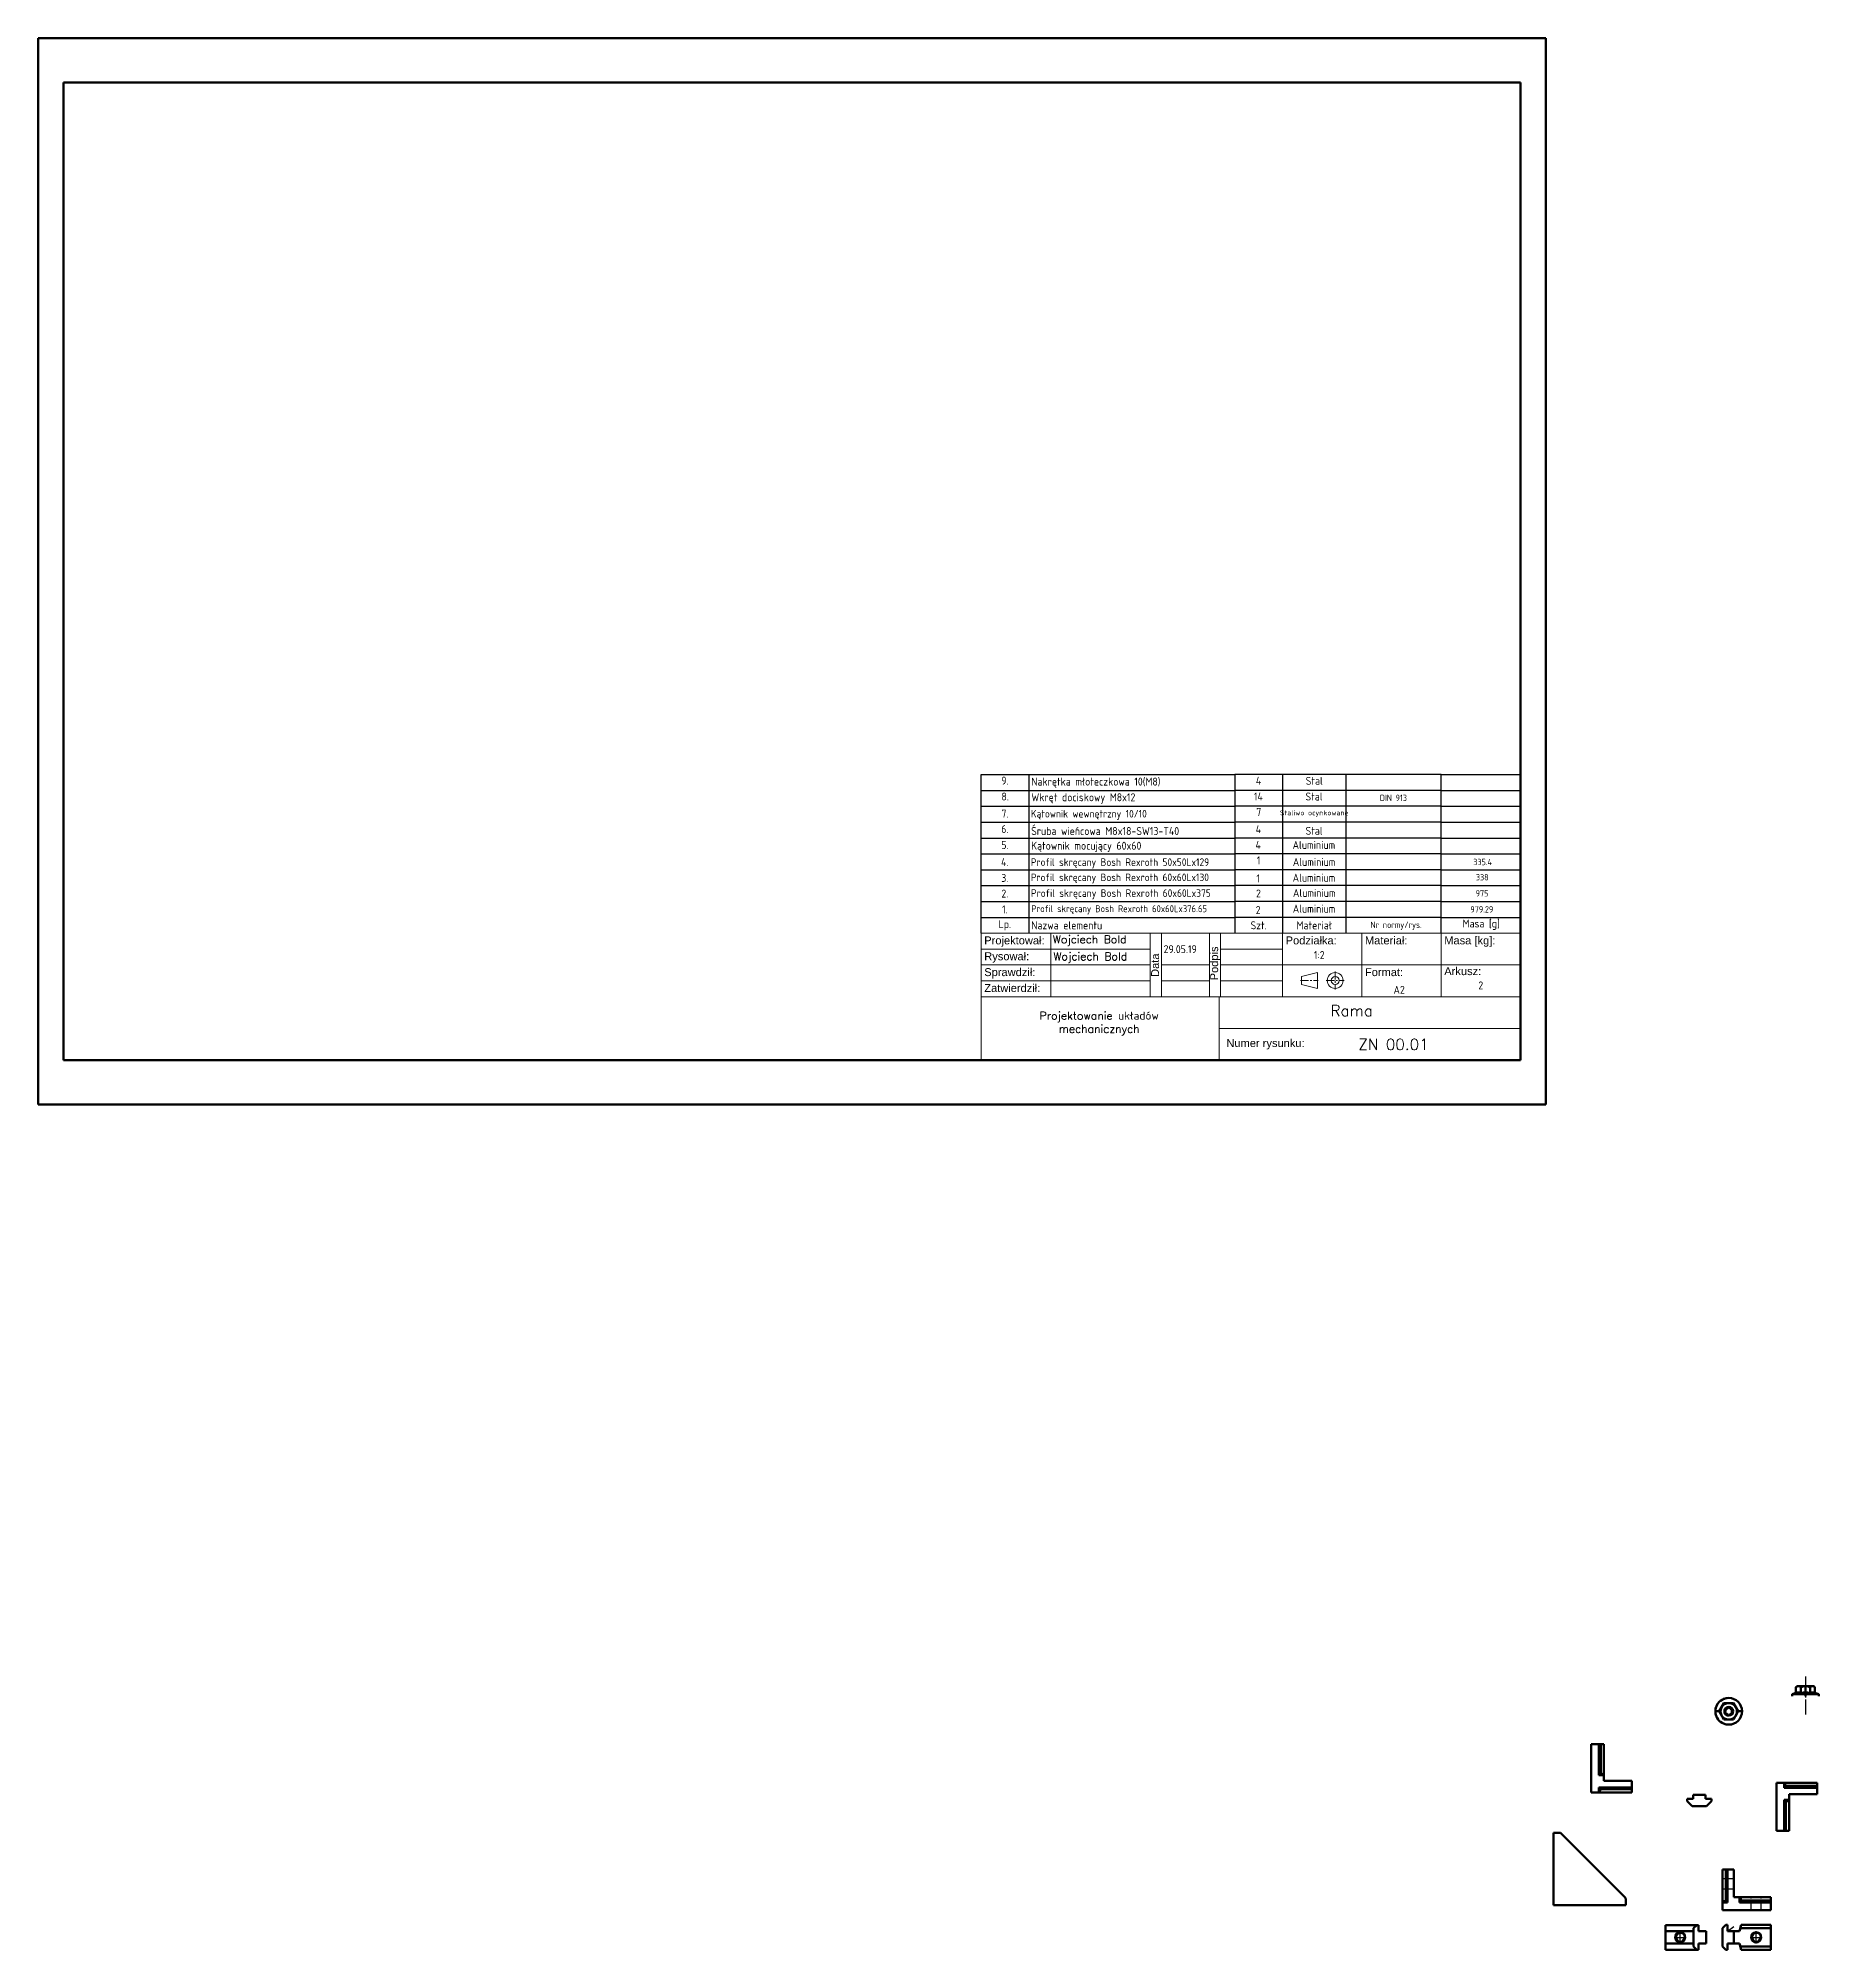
# Model space of a CAD drawing. Header units: millimetres. Extents: x 3537 to 7300, y -380 to 3324.
# Drawn here: x 5159 to 6563, y 1818 to 3324 of the extents above; entities that cross this region are included whole.
import ezdxf
from ezdxf.enums import TextEntityAlignment as Align

# ---------------------------------------------------------------- set-up
doc = ezdxf.new("R2010")
doc.units = ezdxf.units.MM
for name, pattern in [('AM_ISO08W050', [18, 12, -1.5, 3, -1.5]), ('AM_ISO08W050x2', [9, 6, -0.75, 1.5, -0.75]), ('CENTER', [50.8, 31.75, -6.35, 6.35, -6.35])]:
    doc.linetypes.add(name, pattern=pattern)
for name, color, linetype, lineweight in [('AM_0', 7, 'Continuous', 50), ('AM_4', 3, 'Continuous', 25), ('AM_7', 4, 'AM_ISO08W050', 25), ('AM_8', 1, 'AM_ISO08W050x2', 25), ('Cienkie', 51, 'Continuous', 13), ('MAIN-1', 7, 'Continuous', 50), ('Tabelka cienka', 3, 'Continuous', 25)]:
    doc.layers.add(name, color=color, linetype=linetype, lineweight=lineweight)
doc.styles.add('Opis tabelki', font='arial.ttf')
doc.styles.add('SIMPLEX8', font='SIMPLEX8.shx')
doc.styles.get("Standard").update_dxf_attribs({"font": 'geniso.shx'})

# ---------------------------------------------------------------- blocks, each defined once
blk = doc.blocks.new('*U16')
at = {"layer": 'AM_0'}
blk.add_arc((0, -0.25), 0.5, 0, 180, dxfattribs=at)
blk = doc.blocks.new('*U17')
at = {"layer": 'AM_0', "color": 0, "linetype": 'ByBlock', "lineweight": -2, "transparency": 16777216}
for p, rotation in [((5194.5, 2209.2), 59.99999999999999), ((5194.5, 2206), 120), ((5197.2, 2204.4), 180), ((5199.9, 2209.2), 300.0000000000001), ((5199.9, 2206), 240)]:
    blk.add_blockref('*U16', p, dxfattribs=dict(at, rotation=rotation))
blk.add_blockref('*U16', (5197.2, 2210.7), dxfattribs=at)
blk = doc.blocks.new('*U18')
at = {"layer": 'AM_0'}
blk.add_arc((1.4, 0), 1.61, 140.8659, 219.134, dxfattribs=at)
blk = doc.blocks.new('*U19')
at = {"layer": 'AM_0', "color": 0, "linetype": 'ByBlock', "lineweight": -2, "transparency": 16777216}
for p, rotation in [((5194.6, 2207.6), 180), ((5195.9, 2209.8), 120), ((5195.9, 2205.3), 239.9999999999999), ((5198.5, 2209.8), 59.99999999999996), ((5198.5, 2205.3), 299.9999999999998)]:
    blk.add_blockref('*U18', p, dxfattribs=dict(at, rotation=rotation))
blk.add_blockref('*U18', (5199.8, 2207.6), dxfattribs=at)
blk = doc.blocks.new('*U43')
at = {"layer": 'Tabelka cienka'}
for p, q in [((-212.5, -6.25), (-212.5, 6.25)), ((-212.5, 6.25), (-175, 6.25)), ((-175, 6.25), (-175, -6.25)), ((-175, 6.25), (-12.5, 6.25)), ((25, 6.25), (-12.5, 6.25)), ((-12.5, 6.25), (-12.5, -6.25)), ((75, 6.25), (25, 6.25)), ((25, 6.25), (25, -6.25)), ((150, 6.25), (75, 6.25)), ((75, 6.25), (75, -6.25)), ((150, -6.25), (150, 6.25)), ((150, 6.25), (212.5, 6.25))]:
    blk.add_line(p, q, dxfattribs=at)
blk = doc.blocks.new('*U44')
at = {"layer": 'Cienkie', "color": 0, "linetype": 'ByBlock', "lineweight": -2, "transparency": 16777216}
for p in [(0, 112.5), (0, 100), (0, 87.5), (0, 75), (0, 62.5), (0, 50), (0, 37.5), (0, 25), (0, 12.5), (0, 0)]:
    blk.add_blockref('*U43', p, dxfattribs=at)

msp = doc.modelspace()

# ---------------------------------------------------------------- linework, layer by layer
at = {"layer": 'AM_0'}
for p, q in [((5159.457, 3323.998), (5159.457, 2483.998)), ((6347.457, 3323.998), (5159.457, 3323.998)), ((6347.457, 2483.998), (6347.457, 3323.998)), ((5179.457, 3288.998), (5179.457, 2518.998)), ((6327.457, 3288.998), (5179.457, 3288.998)), ((6327.457, 2518.998), (6327.457, 3288.998)), ((5179.457, 2518.998), (6327.457, 2518.998)), ((5159.457, 2483.998), (6347.457, 2483.998))]:
    msp.add_line(p, q, dxfattribs=at)
for centre in [(6453.398, 1828.062), (6513.23, 1828.081)]:
    msp.add_circle(centre, 4, dxfattribs=at)
at = {"layer": 'AM_4'}
for centre in [(6453.398, 1828.062), (6513.23, 1828.081)]:
    msp.add_arc(centre, 3, 76.629246, 9.151646, dxfattribs=at)
at = {"layer": 'AM_7'}
for p, q in [((6552.081, 2033.545), (6552.081, 2003.016)), ((6448.673, 1828.062), (6458.189, 1828.062)), ((6453.398, 1823.337), (6453.398, 1832.852)), ((6508.505, 1828.081), (6518.02, 1828.081)), ((6513.23, 1823.355), (6513.23, 1832.871))]:
    msp.add_line(p, q, dxfattribs=at)
at = {"layer": 'AM_8'}
for p, q in [((6495.73, 1874.116), (6486.73, 1874.116)), ((6495.73, 1866.116), (6486.73, 1866.116)), ((6509.23, 1849.616), (6509.23, 1859.616)), ((6517.23, 1849.616), (6517.23, 1859.616)), ((6490.73, 1832.981), (6495.561, 1836.558))]:
    msp.add_line(p, q, dxfattribs=at)
at = {"layer": 'Cienkie'}
for p, q in [((5902.457, 2618.998), (6327.457, 2618.998)), ((5902.457, 2518.998), (5902.457, 2618.998)), ((5902.457, 2606.498), (6035.825, 2606.498)), ((6035.825, 2618.998), (5957.457, 2618.998)), ((5957.457, 2618.998), (5957.457, 2568.998)), ((6035.825, 2568.998), (6035.825, 2618.998)), ((6044.592, 2618.998), (6044.592, 2568.998)), ((6082.385, 2618.998), (6082.385, 2568.998)), ((6091.152, 2618.998), (6091.152, 2568.998)), ((6091.152, 2606.498), (6139.957, 2606.498)), ((6139.957, 2568.998), (6139.957, 2618.998)), ((6202.457, 2568.998), (6202.457, 2618.998)), ((6264.957, 2568.998), (6264.957, 2618.998)), ((5902.457, 2593.998), (6035.825, 2593.998)), ((6044.592, 2593.998), (6082.385, 2593.998)), ((6091.152, 2593.998), (6139.957, 2593.998)), ((6139.957, 2593.998), (6327.457, 2593.998)), ((5902.457, 2581.498), (6035.825, 2581.498)), ((6044.592, 2581.498), (6082.385, 2581.498)), ((6091.152, 2581.498), (6139.957, 2581.498)), ((6154.965, 2584.931), (6167.465, 2588.056)), ((6154.965, 2584.931), (6154.965, 2578.681)), ((6154.965, 2578.681), (6167.465, 2575.556)), ((6167.465, 2575.556), (6167.465, 2588.056)), ((5902.457, 2568.998), (6327.457, 2568.998)), ((6089.957, 2518.998), (6089.957, 2568.998)), ((6089.957, 2543.998), (6327.457, 2543.998))]:
    msp.add_line(p, q, dxfattribs=at)
at = {"layer": 'Cienkie', "color": 4, "linetype": 'CENTER', "ltscale": 0.2}
for p, q in [((6154.215, 2581.806), (6168.215, 2581.806)), ((6174.51, 2581.806), (6188.51, 2581.806)), ((6181.51, 2588.806), (6181.51, 2574.806))]:
    msp.add_line(p, q, dxfattribs=at)
at = {"layer": 'Cienkie'}
for radius in [6.25, 3.125]:
    msp.add_circle((6181.51, 2581.806), radius, dxfattribs=at)
at = {"layer": 'MAIN-1'}
for p, q in [((6552.081, 2019.745), (6541.581, 2019.745)), ((6541.581, 2019.745), (6552.081, 2019.745)), ((6541.581, 2018.045), (6541.581, 2019.745)), ((6545.576, 2026.045), (6544.576, 2025.045)), ((6544.852, 2025.305), (6544.576, 2025.045)), ((6544.576, 2025.045), (6544.851, 2025.304)), ((6544.576, 2025.045), (6544.576, 2020.688)), ((6544.851, 2025.304), (6545.132, 2025.534)), ((6545.135, 2025.537), (6544.852, 2025.305)), ((6545.132, 2025.534), (6545.418, 2025.729)), ((6545.423, 2025.732), (6545.135, 2025.537)), ((6545.418, 2025.729), (6545.711, 2025.883)), ((6545.716, 2025.886), (6545.423, 2025.732)), ((6546.318, 2026.045), (6545.576, 2026.045)), ((6545.576, 2026.045), (6546.318, 2026.045)), ((6545.711, 2025.883), (6546.012, 2025.991)), ((6546.014, 2025.991), (6545.716, 2025.886)), ((6546.012, 2025.991), (6546.318, 2026.045)), ((6546.318, 2026.045), (6546.014, 2025.991)), ((6546.318, 2026.045), (6546.587, 2026.045)), ((6546.587, 2026.045), (6546.318, 2026.045)), ((6546.587, 2026.045), (6546.89, 2025.991)), ((6546.892, 2025.991), (6546.587, 2026.045)), ((6546.587, 2026.045), (6551.813, 2026.045)), ((6551.813, 2026.045), (6546.587, 2026.045)), ((6546.89, 2025.991), (6547.188, 2025.886)), ((6547.193, 2025.883), (6546.892, 2025.991)), ((6547.188, 2025.886), (6547.481, 2025.732)), ((6547.486, 2025.729), (6547.193, 2025.883)), ((6547.481, 2025.732), (6547.77, 2025.537)), ((6547.773, 2025.534), (6547.486, 2025.729)), ((6547.77, 2025.537), (6548.052, 2025.305)), ((6548.053, 2025.304), (6547.773, 2025.534)), ((6548.052, 2025.305), (6548.329, 2025.045)), ((6548.329, 2025.045), (6548.053, 2025.304)), ((6548.329, 2025.045), (6548.879, 2025.304)), ((6548.879, 2025.304), (6548.329, 2025.045)), ((6548.329, 2025.045), (6548.329, 2020.688)), ((6548.329, 2025.045), (6548.329, 2020.688)), ((6552.081, 2026.045), (6548.681, 2026.045)), ((6548.879, 2025.304), (6549.444, 2025.536)), ((6549.444, 2025.536), (6548.879, 2025.304)), ((6549.444, 2025.536), (6550.022, 2025.732)), ((6550.022, 2025.732), (6549.444, 2025.536)), ((6550.022, 2025.732), (6550.608, 2025.885)), ((6550.608, 2025.885), (6550.022, 2025.732)), ((6550.608, 2025.885), (6551.205, 2025.991)), ((6551.205, 2025.991), (6550.608, 2025.885)), ((6551.205, 2025.991), (6551.813, 2026.045)), ((6551.813, 2026.045), (6551.205, 2025.991)), ((6551.813, 2026.045), (6552.35, 2026.045)), ((6552.35, 2026.045), (6551.813, 2026.045)), ((6555.481, 2026.045), (6552.081, 2026.045)), ((6552.081, 2018.045), (6552.081, 2026.045)), ((6552.081, 2018.045), (6552.081, 2026.045)), ((6562.581, 2019.745), (6552.081, 2019.745)), ((6552.081, 2019.745), (6552.081, 2018.045)), ((6552.081, 2019.745), (6562.581, 2019.745)), ((6552.081, 2019.745), (6552.081, 2018.045)), ((6552.35, 2026.045), (6552.956, 2025.992)), ((6552.956, 2025.992), (6552.35, 2026.045)), ((6552.35, 2026.045), (6557.576, 2026.045)), ((6552.35, 2026.045), (6557.576, 2026.045)), ((6552.956, 2025.992), (6553.553, 2025.886)), ((6553.553, 2025.886), (6552.956, 2025.992)), ((6553.553, 2025.886), (6554.142, 2025.732)), ((6554.142, 2025.732), (6553.553, 2025.886)), ((6554.142, 2025.732), (6554.722, 2025.534)), ((6554.722, 2025.534), (6554.142, 2025.732)), ((6554.722, 2025.534), (6555.286, 2025.303)), ((6555.286, 2025.303), (6554.722, 2025.534)), ((6555.286, 2025.303), (6555.834, 2025.045)), ((6555.834, 2025.045), (6555.286, 2025.303)), ((6556.111, 2025.305), (6555.834, 2025.045)), ((6555.834, 2025.045), (6556.11, 2025.304)), ((6555.834, 2025.045), (6555.834, 2020.688)), ((6555.834, 2025.045), (6555.834, 2020.688)), ((6556.11, 2025.304), (6556.39, 2025.534)), ((6556.393, 2025.537), (6556.111, 2025.305)), ((6556.39, 2025.534), (6556.677, 2025.729)), ((6556.682, 2025.732), (6556.393, 2025.537)), ((6556.677, 2025.729), (6556.97, 2025.883)), ((6556.975, 2025.886), (6556.682, 2025.732)), ((6556.97, 2025.883), (6557.271, 2025.991)), ((6557.273, 2025.991), (6556.975, 2025.886)), ((6557.271, 2025.991), (6557.576, 2026.045)), ((6557.576, 2026.045), (6557.273, 2025.991)), ((6557.576, 2026.045), (6557.845, 2026.045)), ((6557.845, 2026.045), (6557.576, 2026.045)), ((6557.845, 2026.045), (6558.149, 2025.991)), ((6558.151, 2025.991), (6557.845, 2026.045)), ((6557.845, 2026.045), (6558.587, 2026.045)), ((6558.587, 2026.045), (6557.845, 2026.045)), ((6558.149, 2025.991), (6558.447, 2025.886)), ((6558.452, 2025.883), (6558.151, 2025.991)), ((6558.447, 2025.886), (6558.74, 2025.732)), ((6558.745, 2025.729), (6558.452, 2025.883)), ((6559.587, 2025.045), (6558.587, 2026.045)), ((6558.74, 2025.732), (6559.028, 2025.537)), ((6559.031, 2025.534), (6558.745, 2025.729)), ((6559.028, 2025.537), (6559.311, 2025.305)), ((6559.312, 2025.304), (6559.031, 2025.534)), ((6559.311, 2025.305), (6559.587, 2025.045)), ((6559.587, 2025.045), (6559.312, 2025.304)), ((6559.587, 2025.045), (6559.587, 2020.688)), ((6562.581, 2018.045), (6562.581, 2019.745)), ((6484.09, 2006.147), (6481.095, 2006.147)), ((6487.842, 2012.647), (6484.09, 2006.147)), ((6484.09, 2006.147), (6484.365, 2006.624)), ((6484.09, 2006.147), (6487.842, 1999.647)), ((6484.09, 2006.147), (6484.09, 2006.147)), ((6484.366, 2005.668), (6484.09, 2006.147)), ((6484.365, 2006.624), (6484.645, 2007.11)), ((6484.649, 2005.178), (6484.366, 2005.668)), ((6484.645, 2007.11), (6484.932, 2007.606)), ((6484.937, 2004.679), (6484.649, 2005.178)), ((6484.932, 2007.606), (6485.225, 2008.113)), ((6485.23, 2004.172), (6484.937, 2004.679)), ((6485.225, 2008.113), (6485.526, 2008.634)), ((6485.528, 2003.655), (6485.23, 2004.172)), ((6485.526, 2008.634), (6485.832, 2009.164)), ((6485.832, 2003.129), (6485.528, 2003.655)), ((6485.832, 2009.164), (6486.1, 2009.629)), ((6486.1, 2002.664), (6485.832, 2003.129)), ((6486.1, 2009.629), (6486.404, 2010.155)), ((6486.406, 2002.134), (6486.1, 2002.664)), ((6486.404, 2010.155), (6486.702, 2010.672)), ((6486.702, 2010.672), (6486.995, 2011.179)), ((6486.995, 2011.179), (6487.283, 2011.678)), ((6487.283, 2011.678), (6487.566, 2012.168)), ((6487.566, 2012.168), (6487.842, 2012.647)), ((6495.348, 2012.647), (6487.842, 2012.647)), ((6487.842, 2012.647), (6487.842, 2012.647)), ((6487.842, 2012.647), (6488.392, 2012.647)), ((6488.392, 2012.647), (6488.958, 2012.647)), ((6488.958, 2012.647), (6489.536, 2012.647)), ((6489.536, 2012.647), (6490.122, 2012.647)), ((6490.122, 2012.647), (6490.718, 2012.647)), ((6490.718, 2012.647), (6491.326, 2012.647)), ((6491.326, 2012.647), (6491.864, 2012.647)), ((6491.595, 2016.647), (6491.595, 2016.647)), ((6491.595, 2009.547), (6491.595, 2009.547)), ((6491.595, 2002.747), (6491.595, 2002.747)), ((6491.864, 2012.647), (6492.47, 2012.647)), ((6492.47, 2012.647), (6493.067, 2012.647)), ((6493.067, 2012.647), (6493.655, 2012.647)), ((6493.655, 2012.647), (6494.235, 2012.647)), ((6494.235, 2012.647), (6494.8, 2012.647)), ((6494.8, 2012.647), (6495.348, 2012.647)), ((6499.101, 2006.147), (6495.348, 2012.647)), ((6495.348, 2012.647), (6495.348, 2012.647)), ((6495.348, 2012.647), (6495.623, 2012.17)), ((6495.348, 1999.647), (6499.101, 2006.147)), ((6495.623, 2012.17), (6495.904, 2011.684)), ((6495.904, 2011.684), (6496.19, 2011.188)), ((6496.19, 2011.188), (6496.483, 2010.68)), ((6496.483, 2010.68), (6496.784, 2010.159)), ((6496.784, 2010.159), (6497.09, 2009.629)), ((6497.09, 2002.664), (6496.786, 2002.138)), ((6497.09, 2009.629), (6497.359, 2009.164)), ((6497.359, 2003.129), (6497.09, 2002.664)), ((6497.359, 2009.164), (6497.662, 2008.638)), ((6497.664, 2003.659), (6497.359, 2003.129)), ((6497.662, 2008.638), (6497.96, 2008.122)), ((6497.965, 2004.18), (6497.664, 2003.659)), ((6497.96, 2008.122), (6498.253, 2007.615)), ((6498.258, 2004.688), (6497.965, 2004.18)), ((6498.253, 2007.615), (6498.542, 2007.115)), ((6498.545, 2005.184), (6498.258, 2004.688)), ((6498.542, 2007.115), (6498.824, 2006.625)), ((6498.825, 2005.67), (6498.545, 2005.184)), ((6498.824, 2006.625), (6499.101, 2006.147)), ((6499.101, 2006.147), (6498.825, 2005.67)), ((6499.101, 2006.147), (6502.095, 2006.147)), ((6499.101, 2006.147), (6499.101, 2006.147)), ((6486.707, 2001.613), (6486.406, 2002.134)), ((6487, 2001.106), (6486.707, 2001.613)), ((6487.286, 2000.61), (6487, 2001.106)), ((6487.567, 2000.124), (6487.286, 2000.61)), ((6487.842, 1999.647), (6487.567, 2000.124)), ((6487.842, 1999.647), (6495.348, 1999.647)), ((6487.842, 1999.647), (6487.842, 1999.647)), ((6488.392, 1999.647), (6487.842, 1999.647)), ((6488.958, 1999.647), (6488.392, 1999.647)), ((6489.536, 1999.647), (6488.958, 1999.647)), ((6490.122, 1999.647), (6489.536, 1999.647)), ((6490.718, 1999.647), (6490.122, 1999.647)), ((6491.326, 1999.647), (6490.718, 1999.647)), ((6491.864, 1999.647), (6491.326, 1999.647)), ((6491.595, 1995.647), (6491.595, 1995.647)), ((6492.47, 1999.647), (6491.864, 1999.647)), ((6493.067, 1999.647), (6492.47, 1999.647)), ((6493.655, 1999.647), (6493.067, 1999.647)), ((6494.235, 1999.647), (6493.655, 1999.647)), ((6494.8, 1999.647), (6494.235, 1999.647)), ((6495.348, 1999.647), (6494.8, 1999.647)), ((6495.624, 2000.125), (6495.348, 1999.647)), ((6495.348, 1999.647), (6495.348, 1999.647)), ((6495.907, 2000.615), (6495.624, 2000.125)), ((6496.195, 2001.115), (6495.907, 2000.615)), ((6496.488, 2001.622), (6496.195, 2001.115)), ((6496.786, 2002.138), (6496.488, 2001.622)), ((6383.235, 1980.249), (6389.235, 1980.249)), ((6383.235, 1980.249), (6389.235, 1980.249)), ((6383.235, 1980.249), (6383.235, 1980.249)), ((6383.235, 1942.249), (6383.235, 1980.249)), ((6383.235, 1980.249), (6383.235, 1942.249)), ((6389.235, 1980.249), (6389.235, 1957.049)), ((6389.235, 1980.249), (6389.235, 1980.249)), ((6389.235, 1980.249), (6389.235, 1955.749)), ((6389.235, 1980.249), (6390.735, 1980.249)), ((6389.235, 1980.249), (6390.735, 1980.249)), ((6389.235, 1980.249), (6389.235, 1980.249)), ((6389.235, 1980.249), (6389.235, 1957.049)), ((6389.235, 1980.249), (6389.235, 1955.749)), ((6390.735, 1980.249), (6390.735, 1957.049)), ((6393.235, 1980.249), (6390.735, 1980.249)), ((6390.735, 1980.249), (6393.235, 1980.249)), ((6390.735, 1980.249), (6390.735, 1957.049)), ((6393.235, 1980.249), (6393.235, 1956.379)), ((6393.235, 1980.249), (6393.235, 1980.249)), ((6393.235, 1980.249), (6393.235, 1956.379)), ((6389.235, 1955.749), (6389.235, 1957.049)), ((6390.735, 1957.049), (6389.235, 1957.049)), ((6390.735, 1957.049), (6389.235, 1957.049)), ((6389.235, 1957.049), (6389.235, 1955.749)), ((6393.235, 1955.749), (6389.235, 1955.749)), ((6393.235, 1955.749), (6389.235, 1955.749)), ((6415.235, 1946.249), (6389.235, 1946.249)), ((6389.235, 1942.249), (6389.235, 1946.249)), ((6389.235, 1946.249), (6390.534, 1946.249)), ((6415.235, 1946.249), (6389.235, 1946.249)), ((6389.235, 1942.249), (6389.235, 1946.249)), ((6390.534, 1946.249), (6389.235, 1946.249)), ((6389.864, 1942.249), (6390.534, 1944.749)), ((6390.534, 1944.749), (6389.864, 1942.249)), ((6415.235, 1946.249), (6390.534, 1946.249)), ((6390.534, 1944.749), (6390.534, 1946.249)), ((6390.534, 1944.749), (6390.534, 1946.249)), ((6415.235, 1946.249), (6390.534, 1946.249)), ((6415.235, 1944.749), (6390.534, 1944.749)), ((6415.235, 1944.749), (6390.534, 1944.749)), ((6393.235, 1956.379), (6390.735, 1957.049)), ((6390.735, 1957.049), (6393.235, 1956.379)), ((6393.235, 1956.379), (6393.235, 1955.749)), ((6393.235, 1956.379), (6393.235, 1955.749)), ((6393.235, 1951.249), (6393.235, 1955.749)), ((6393.235, 1951.249), (6393.235, 1955.749)), ((6393.235, 1951.249), (6415.235, 1951.249)), ((6393.235, 1951.249), (6415.235, 1951.249)), ((6393.235, 1951.249), (6393.235, 1951.249)), ((6415.235, 1951.249), (6415.235, 1946.249)), ((6415.235, 1951.249), (6415.235, 1946.249)), ((6415.235, 1951.249), (6415.235, 1951.249)), ((6415.235, 1946.249), (6415.235, 1944.749)), ((6415.235, 1946.249), (6415.235, 1946.249)), ((6415.235, 1946.249), (6415.235, 1944.749)), ((6415.235, 1946.249), (6415.235, 1946.249)), ((6415.235, 1942.249), (6415.235, 1944.749)), ((6415.235, 1944.749), (6415.235, 1942.249)), ((6529.181, 1949.865), (6529.181, 1911.865)), ((6529.181, 1949.865), (6535.181, 1949.865)), ((6529.181, 1911.865), (6529.181, 1949.865)), ((6529.181, 1949.865), (6535.181, 1949.865)), ((6529.181, 1949.865), (6529.181, 1949.865)), ((6535.181, 1949.865), (6535.181, 1945.865)), ((6535.81, 1949.865), (6535.181, 1949.865)), ((6535.181, 1949.865), (6535.181, 1945.865)), ((6535.81, 1949.865), (6535.181, 1949.865)), ((6561.181, 1945.865), (6535.181, 1945.865)), ((6535.181, 1945.865), (6536.48, 1945.865)), ((6561.181, 1945.865), (6535.181, 1945.865)), ((6536.48, 1945.865), (6535.181, 1945.865)), ((6535.81, 1949.865), (6536.48, 1947.365)), ((6561.181, 1949.865), (6535.81, 1949.865)), ((6561.181, 1949.865), (6535.81, 1949.865)), ((6536.48, 1947.365), (6535.81, 1949.865)), ((6561.181, 1947.365), (6536.48, 1947.365)), ((6536.48, 1947.365), (6536.48, 1945.865)), ((6536.48, 1947.365), (6536.48, 1945.865)), ((6561.181, 1947.365), (6536.48, 1947.365)), ((6561.181, 1945.865), (6536.48, 1945.865)), ((6561.181, 1945.865), (6536.48, 1945.865)), ((6561.181, 1949.865), (6561.181, 1947.365)), ((6561.181, 1949.865), (6561.181, 1949.865)), ((6561.181, 1947.365), (6561.181, 1949.865)), ((6561.181, 1945.865), (6561.181, 1947.365)), ((6561.181, 1945.865), (6561.181, 1947.365)), ((6561.181, 1940.865), (6561.181, 1945.865)), ((6561.181, 1945.865), (6561.181, 1945.865)), ((6561.181, 1945.865), (6561.181, 1945.865)), ((6561.181, 1940.865), (6561.181, 1945.865)), ((6383.235, 1942.249), (6389.235, 1942.249)), ((6383.235, 1942.249), (6389.235, 1942.249)), ((6383.235, 1942.249), (6383.235, 1942.249)), ((6389.864, 1942.249), (6389.235, 1942.249)), ((6389.864, 1942.249), (6389.235, 1942.249)), ((6415.235, 1942.249), (6389.864, 1942.249)), ((6415.235, 1942.249), (6389.864, 1942.249)), ((6415.235, 1942.249), (6415.235, 1942.249)), ((6463.571, 1937.308), (6458.921, 1937.308)), ((6458.921, 1937.308), (6458.921, 1935.29)), ((6458.921, 1935.29), (6462.721, 1931.49)), ((6462.721, 1931.49), (6462.721, 1931.49)), ((6462.721, 1931.49), (6474.121, 1931.49)), ((6463.571, 1937.308), (6463.571, 1940.29)), ((6463.571, 1940.29), (6473.271, 1940.29)), ((6473.271, 1937.308), (6473.271, 1940.29)), ((6477.921, 1937.308), (6473.271, 1937.308)), ((6474.121, 1931.49), (6477.921, 1935.29)), ((6474.121, 1931.49), (6474.121, 1931.49)), ((6477.921, 1935.29), (6477.921, 1937.308)), ((6535.181, 1936.365), (6535.181, 1935.065)), ((6535.181, 1911.865), (6535.181, 1936.365)), ((6539.181, 1936.365), (6535.181, 1936.365)), ((6535.181, 1935.065), (6535.181, 1936.365)), ((6535.181, 1911.865), (6535.181, 1936.365)), ((6539.181, 1936.365), (6535.181, 1936.365)), ((6535.181, 1911.865), (6535.181, 1935.065)), ((6536.681, 1935.065), (6535.181, 1935.065)), ((6536.681, 1935.065), (6535.181, 1935.065)), ((6535.181, 1911.865), (6535.181, 1935.065)), ((6539.181, 1935.735), (6536.681, 1935.065)), ((6536.681, 1935.065), (6539.181, 1935.735)), ((6536.681, 1911.865), (6536.681, 1935.065)), ((6536.681, 1911.865), (6536.681, 1935.065)), ((6539.181, 1940.865), (6561.181, 1940.865)), ((6539.181, 1940.865), (6539.181, 1936.365)), ((6539.181, 1940.865), (6561.181, 1940.865)), ((6539.181, 1940.865), (6539.181, 1940.865)), ((6539.181, 1940.865), (6539.181, 1936.365)), ((6539.181, 1935.735), (6539.181, 1936.365)), ((6539.181, 1935.735), (6539.181, 1936.365)), ((6539.181, 1911.865), (6539.181, 1935.735)), ((6539.181, 1911.865), (6539.181, 1935.735)), ((6561.181, 1940.865), (6561.181, 1940.865)), ((6353.633, 1908.524), (6353.633, 1910.524)), ((6358.933, 1910.524), (6353.633, 1910.524)), ((6353.633, 1910.524), (6353.633, 1908.524)), ((6353.633, 1910.524), (6353.633, 1910.524)), ((6353.633, 1910.524), (6358.933, 1910.524)), ((6353.633, 1853.524), (6353.633, 1908.524)), ((6353.633, 1853.524), (6353.633, 1908.524)), ((6353.633, 1903.724), (6353.633, 1903.724)), ((6353.633, 1903.724), (6353.633, 1903.724)), ((6353.633, 1902.874), (6353.633, 1902.874)), ((6358.933, 1910.524), (6360.933, 1908.524)), ((6360.933, 1908.524), (6358.933, 1910.524)), ((6358.933, 1910.524), (6358.933, 1910.524)), ((6359.633, 1909.824), (6359.633, 1909.824)), ((6359.633, 1909.824), (6409.933, 1859.524)), ((6409.933, 1859.524), (6359.633, 1909.824)), ((6360.933, 1908.524), (6408.633, 1860.824)), ((6408.633, 1860.824), (6360.933, 1908.524)), ((6529.181, 1911.865), (6535.181, 1911.865)), ((6529.181, 1911.865), (6535.181, 1911.865)), ((6529.181, 1911.865), (6529.181, 1911.865)), ((6535.181, 1911.865), (6535.181, 1911.865)), ((6535.181, 1911.865), (6536.681, 1911.865)), ((6535.181, 1911.865), (6536.681, 1911.865)), ((6535.181, 1911.865), (6535.181, 1911.865)), ((6539.181, 1911.865), (6536.681, 1911.865)), ((6536.681, 1911.865), (6539.181, 1911.865)), ((6539.181, 1911.865), (6539.181, 1911.865)), ((6353.633, 1886.718), (6353.633, 1886.718)), ((6353.633, 1886.718), (6353.633, 1886.718)), ((6353.633, 1873.724), (6353.633, 1873.724)), ((6353.633, 1873.724), (6353.633, 1873.724)), ((6353.633, 1868.918), (6353.633, 1868.918)), ((6486.73, 1881.616), (6486.73, 1856.246)), ((6486.73, 1881.616), (6489.23, 1881.616)), ((6486.73, 1881.616), (6486.73, 1881.616)), ((6489.23, 1881.616), (6486.73, 1881.616)), ((6486.73, 1881.616), (6486.73, 1856.246)), ((6489.23, 1881.616), (6489.23, 1856.916)), ((6490.73, 1881.616), (6489.23, 1881.616)), ((6490.73, 1881.616), (6489.23, 1881.616)), ((6489.23, 1881.616), (6489.23, 1856.916)), ((6490.73, 1881.616), (6490.73, 1856.916)), ((6490.73, 1881.616), (6490.73, 1855.616)), ((6495.73, 1881.616), (6490.73, 1881.616)), ((6490.73, 1881.616), (6490.73, 1881.616)), ((6490.73, 1881.616), (6490.73, 1881.616)), ((6495.73, 1881.616), (6490.73, 1881.616)), ((6490.73, 1881.616), (6490.73, 1856.916)), ((6490.73, 1881.616), (6490.73, 1855.616)), ((6495.73, 1859.616), (6495.73, 1881.616)), ((6495.73, 1881.616), (6495.73, 1881.616)), ((6495.73, 1859.616), (6495.73, 1881.616)), ((6353.633, 1857.718), (6353.633, 1857.718)), ((6353.633, 1857.718), (6353.633, 1857.718)), ((6353.633, 1853.524), (6408.633, 1853.524)), ((6353.633, 1853.524), (6353.633, 1853.524)), ((6408.633, 1853.524), (6353.633, 1853.524)), ((6357.827, 1853.524), (6357.827, 1853.524)), ((6357.827, 1853.524), (6357.827, 1853.524)), ((6369.027, 1853.524), (6369.027, 1853.524)), ((6373.833, 1853.524), (6373.833, 1853.524)), ((6373.833, 1853.524), (6373.833, 1853.524)), ((6386.827, 1853.524), (6386.827, 1853.524)), ((6386.827, 1853.524), (6386.827, 1853.524)), ((6402.983, 1853.524), (6402.983, 1853.524)), ((6403.833, 1853.524), (6403.833, 1853.524)), ((6403.833, 1853.524), (6403.833, 1853.524)), ((6408.633, 1860.824), (6410.633, 1858.824)), ((6410.633, 1858.824), (6408.633, 1860.824)), ((6408.633, 1853.524), (6410.633, 1853.524)), ((6408.633, 1853.524), (6410.633, 1853.524)), ((6409.933, 1859.524), (6409.933, 1859.524)), ((6410.633, 1858.824), (6410.633, 1858.824)), ((6410.633, 1853.524), (6410.633, 1858.824)), ((6410.633, 1858.824), (6410.633, 1853.524)), ((6410.633, 1853.524), (6410.633, 1853.524)), ((6486.73, 1856.246), (6489.23, 1856.916)), ((6489.23, 1856.916), (6486.73, 1856.246)), ((6486.73, 1856.246), (6486.73, 1855.616)), ((6486.73, 1856.246), (6486.73, 1855.616)), ((6486.73, 1849.616), (6486.73, 1855.616)), ((6486.73, 1855.616), (6490.73, 1855.616)), ((6486.73, 1855.616), (6490.73, 1855.616)), ((6486.73, 1849.616), (6486.73, 1855.616)), ((6489.23, 1856.916), (6490.73, 1856.916)), ((6489.23, 1856.916), (6490.73, 1856.916)), ((6490.73, 1855.616), (6490.73, 1856.916)), ((6490.73, 1856.916), (6490.73, 1855.616)), ((6495.73, 1859.616), (6500.23, 1859.616)), ((6495.73, 1859.616), (6495.73, 1859.616)), ((6495.73, 1859.616), (6500.23, 1859.616)), ((6500.23, 1859.616), (6500.23, 1855.616)), ((6500.86, 1859.616), (6500.23, 1859.616)), ((6500.86, 1859.616), (6500.23, 1859.616)), ((6500.23, 1859.616), (6500.23, 1855.616)), ((6500.23, 1855.616), (6501.53, 1855.616)), ((6524.73, 1855.616), (6500.23, 1855.616)), ((6501.53, 1855.616), (6500.23, 1855.616)), ((6524.73, 1855.616), (6500.23, 1855.616)), ((6500.86, 1859.616), (6501.53, 1857.116)), ((6524.73, 1859.616), (6500.86, 1859.616)), ((6524.73, 1859.616), (6500.86, 1859.616)), ((6501.53, 1857.116), (6500.86, 1859.616)), ((6524.73, 1857.116), (6501.53, 1857.116)), ((6501.53, 1857.116), (6501.53, 1855.616)), ((6524.73, 1857.116), (6501.53, 1857.116)), ((6501.53, 1857.116), (6501.53, 1855.616)), ((6524.73, 1855.616), (6501.53, 1855.616)), ((6524.73, 1855.616), (6501.53, 1855.616)), ((6524.73, 1859.616), (6524.73, 1857.116)), ((6524.73, 1859.616), (6524.73, 1859.616)), ((6524.73, 1857.116), (6524.73, 1859.616)), ((6524.73, 1855.616), (6524.73, 1857.116)), ((6524.73, 1855.616), (6524.73, 1857.116)), ((6524.73, 1855.616), (6524.73, 1855.616)), ((6524.73, 1849.616), (6524.73, 1855.616)), ((6524.73, 1855.616), (6524.73, 1855.616)), ((6524.73, 1849.616), (6524.73, 1855.616)), ((6441.898, 1837.812), (6441.898, 1835.312)), ((6441.898, 1837.812), (6441.898, 1837.812)), ((6441.898, 1837.812), (6441.898, 1832.962)), ((6441.898, 1837.812), (6466.599, 1837.812)), ((6441.898, 1837.812), (6466.599, 1837.812)), ((6466.398, 1837.812), (6463.898, 1835.312)), ((6466.398, 1837.812), (6463.898, 1835.312)), ((6467.898, 1837.812), (6466.398, 1837.812)), ((6466.398, 1837.812), (6466.398, 1837.812)), ((6466.398, 1837.812), (6466.599, 1837.812)), ((6466.599, 1837.812), (6467.898, 1837.812)), ((6466.599, 1837.812), (6466.599, 1837.812)), ((6467.898, 1837.812), (6467.898, 1832.962)), ((6467.898, 1837.812), (6467.898, 1837.812)), ((6467.898, 1837.812), (6467.898, 1832.962)), ((6486.73, 1849.616), (6524.73, 1849.616)), ((6524.73, 1849.616), (6486.73, 1849.616)), ((6486.73, 1849.616), (6486.73, 1849.616)), ((6489.23, 1837.831), (6486.73, 1835.331)), ((6489.23, 1837.831), (6486.73, 1835.331)), ((6490.73, 1837.831), (6489.23, 1837.831)), ((6489.23, 1837.831), (6490.73, 1837.831)), ((6489.23, 1837.831), (6489.23, 1837.831)), ((6490.73, 1837.831), (6490.73, 1832.981)), ((6490.73, 1837.831), (6490.73, 1837.831)), ((6490.73, 1837.831), (6490.73, 1832.981)), ((6501.53, 1837.831), (6500.23, 1832.981)), ((6501.53, 1837.831), (6500.86, 1835.331)), ((6524.73, 1837.831), (6501.53, 1837.831)), ((6501.53, 1837.831), (6501.53, 1837.831)), ((6524.73, 1837.831), (6501.53, 1837.831)), ((6524.73, 1849.616), (6524.73, 1849.616)), ((6524.73, 1837.831), (6524.73, 1835.331)), ((6524.73, 1837.831), (6524.73, 1837.831)), ((6524.73, 1837.831), (6524.73, 1832.981)), ((6441.898, 1820.812), (6441.898, 1835.312)), ((6441.898, 1832.962), (6441.898, 1832.962)), ((6441.898, 1823.162), (6441.898, 1832.962)), ((6463.898, 1832.962), (6441.898, 1832.962)), ((6441.898, 1832.962), (6463.898, 1832.962)), ((6441.898, 1823.162), (6463.898, 1823.162)), ((6441.898, 1823.162), (6441.898, 1823.162)), ((6463.898, 1823.162), (6441.898, 1823.162)), ((6441.898, 1818.312), (6441.898, 1823.162)), ((6463.898, 1820.812), (6463.898, 1835.312)), ((6463.898, 1835.312), (6463.898, 1832.962)), ((6463.898, 1835.312), (6463.898, 1835.312)), ((6463.898, 1823.162), (6463.898, 1832.962)), ((6463.898, 1832.962), (6463.898, 1832.962)), ((6463.898, 1823.162), (6463.898, 1823.162)), ((6463.898, 1820.812), (6463.898, 1823.162)), ((6473.898, 1832.962), (6467.898, 1832.962)), ((6467.898, 1832.962), (6467.898, 1832.962)), ((6467.898, 1832.962), (6467.898, 1832.962)), ((6473.898, 1832.962), (6467.898, 1832.962)), ((6467.898, 1823.162), (6467.898, 1818.312)), ((6467.898, 1818.312), (6467.898, 1823.162)), ((6467.898, 1823.162), (6467.898, 1823.162)), ((6473.898, 1823.162), (6467.898, 1823.162)), ((6473.898, 1823.162), (6467.898, 1823.162)), ((6467.898, 1823.162), (6467.898, 1823.162)), ((6473.898, 1823.162), (6473.898, 1832.962)), ((6473.898, 1832.962), (6473.898, 1832.962)), ((6473.898, 1823.162), (6473.898, 1832.962)), ((6473.898, 1823.162), (6473.898, 1823.162)), ((6486.73, 1820.831), (6486.73, 1835.331)), ((6486.73, 1835.331), (6486.73, 1832.981)), ((6486.73, 1835.331), (6486.73, 1835.331)), ((6486.73, 1832.981), (6486.73, 1832.981)), ((6486.73, 1823.181), (6486.73, 1832.981)), ((6486.73, 1823.181), (6486.73, 1823.181)), ((6486.73, 1820.831), (6486.73, 1823.181)), ((6495.73, 1832.981), (6490.73, 1832.981)), ((6500.23, 1832.981), (6490.73, 1832.981)), ((6490.73, 1832.981), (6490.73, 1832.981)), ((6490.73, 1823.181), (6490.73, 1823.181)), ((6495.73, 1823.181), (6490.73, 1823.181)), ((6490.73, 1823.181), (6500.23, 1823.181)), ((6490.73, 1818.331), (6490.73, 1823.181)), ((6490.73, 1823.181), (6490.73, 1818.331)), ((6495.73, 1823.181), (6495.73, 1832.981)), ((6495.73, 1832.981), (6495.73, 1832.981)), ((6495.73, 1823.181), (6495.73, 1832.981)), ((6495.73, 1832.981), (6500.23, 1832.981)), ((6495.73, 1823.181), (6495.73, 1823.181)), ((6495.73, 1823.181), (6500.23, 1823.181)), ((6500.86, 1835.331), (6500.23, 1832.981)), ((6500.23, 1832.981), (6500.23, 1832.981)), ((6500.23, 1823.181), (6501.53, 1818.331)), ((6500.23, 1823.181), (6500.23, 1823.181)), ((6500.86, 1820.831), (6500.23, 1823.181)), ((6524.73, 1835.331), (6500.86, 1835.331)), ((6524.73, 1820.831), (6524.73, 1835.331)), ((6524.73, 1832.981), (6524.73, 1832.981)), ((6524.73, 1823.181), (6524.73, 1832.981)), ((6524.73, 1818.331), (6524.73, 1823.181)), ((6524.73, 1823.181), (6524.73, 1823.181)), ((6441.898, 1820.812), (6441.898, 1818.312)), ((6441.898, 1818.312), (6466.599, 1818.312)), ((6441.898, 1818.312), (6441.898, 1818.312)), ((6441.898, 1818.312), (6466.599, 1818.312)), ((6463.898, 1820.812), (6466.398, 1818.312)), ((6463.898, 1820.812), (6463.898, 1820.812)), ((6463.898, 1820.812), (6466.398, 1818.312)), ((6466.398, 1818.312), (6466.398, 1818.312)), ((6467.898, 1818.312), (6466.398, 1818.312)), ((6466.398, 1818.312), (6466.599, 1818.312)), ((6466.599, 1818.312), (6467.898, 1818.312)), ((6466.599, 1818.312), (6466.599, 1818.312)), ((6467.898, 1818.312), (6467.898, 1818.312)), ((6486.73, 1820.831), (6489.23, 1818.331)), ((6486.73, 1820.831), (6486.73, 1820.831)), ((6486.73, 1820.831), (6489.23, 1818.331)), ((6489.23, 1818.331), (6489.23, 1818.331)), ((6490.73, 1818.331), (6489.23, 1818.331)), ((6489.23, 1818.331), (6490.73, 1818.331)), ((6490.73, 1818.331), (6490.73, 1818.331)), ((6500.86, 1820.831), (6501.53, 1818.331)), ((6524.73, 1820.831), (6500.86, 1820.831)), ((6524.73, 1818.331), (6501.53, 1818.331)), ((6524.73, 1818.331), (6501.53, 1818.331)), ((6501.53, 1818.331), (6501.53, 1818.331)), ((6524.73, 1820.831), (6524.73, 1818.331)), ((6524.73, 1818.331), (6524.73, 1818.331))]:
    msp.add_line(p, q, dxfattribs=at)
for centre, radius, start, end in [((6552.081, 1991.642), 30, 104.48848, 110.48729), ((6552.081, 1991.642), 29.287, 82.638104, 97.361916), ((6552.081, 1991.642), 29.287, 82.638104, 97.361916), ((6552.081, 1991.642), 30, 69.512672, 75.51154), ((6491.595, 2006.147), 10.5, 89.999981, 270.000019), ((6491.595, 2006.147), 10.5, 89.999981, 179.99998), ((6491.595, 2006.147), 10.5, 179.99998, 270.000019), ((6491.595, 2006.147), 6.506, 152.367583, 207.632417), ((6491.595, 2006.147), 6.506, 92.367615, 147.632373), ((6491.595, 2006.147), 6.506, 212.367627, 267.632385), ((6491.595, 2006.147), 3.4, 89.999981, 270.000019), ((6491.595, 2006.147), 3.4, 89.999981, 270.000019), ((6491.595, 2006.147), 10.5, 0, 89.999981), ((6491.595, 2006.147), 10.5, 270.000019, 89.999981), ((6491.595, 2006.147), 3.4, 270.000019, 89.999981), ((6491.595, 2006.147), 3.4, 270.000019, 89.999981), ((6491.595, 2006.147), 10.5, 270.000019, 0), ((6491.595, 2006.147), 6.506, 32.367589, 87.632405), ((6491.595, 2006.147), 6.506, 272.367595, 327.632411), ((6491.595, 2006.147), 6.506, 332.367621, 27.632379)]:
    msp.add_arc(centre, radius, start, end, dxfattribs=at)
for centre, major_axis, start_param, end_param in [((6546.452, 1991.642), (0, -29.287), 3.01310304, 3.27008227), ((6546.452, 1991.642), (0, -29.287), 3.01310304, 3.27008227), ((6557.711, 1991.642), (0, 29.287), -0.12848961, 0.12848961), ((6557.711, 1991.642), (0, 29.287), -0.12848961, 0.12848961)]:
    msp.add_ellipse(centre, major_axis=major_axis, ratio=0.5, start_param=start_param, end_param=end_param, dxfattribs=at)

# ---------------------------------------------------------------- block references
at = {"layer": 'AM_0'}
for name in ['*U17', '*U19']:
    msp.add_blockref(name, (1294.407, -201.432), dxfattribs=at)
at = {"layer": 'Cienkie'}
msp.add_blockref('*U44', (6114.957, 2625.248), dxfattribs=at)

# ---------------------------------------------------------------- texts
at = {"layer": 'Cienkie', "style": 'Opis tabelki'}
for s, p in [('Projektował:', (5904.957, 2613.373)), ('Podziałka:', (6142.457, 2613.373)), ('Materiał:', (6204.957, 2613.373)), ('Masa [kg]:', (6267.457, 2613.373)), ('Sprawdził:', (5904.957, 2588.373)), ('Rysował:', (5904.957, 2600.873)), ('Format:', (6204.957, 2588.373)), ('Arkusz:', (6267.457, 2589.165)), ('Zatwierdził:', (5904.957, 2575.873)), ('Numer rysunku:', (6095.779, 2532.5))]:
    msp.add_text(s, height=6.25, dxfattribs=at).set_placement(p, align=Align.MIDDLE_LEFT)
for s, p in [('Podpis', (6086.124, 2581.912)), ('Data', (6039.564, 2584.612))]:
    msp.add_text(s, height=6.25, rotation=90, dxfattribs=at).set_placement(p, align=Align.MIDDLE_LEFT)
at = {"layer": 'Cienkie'}
for s, width, heights, insert, char_height, attachment_point in [('9.', 37.5, [0], (5921.317, 2739.223), 6.25, 5), ('Nakrętka młoteczkowa 10(M8)', 153.26425, [0], (5942.055, 2737.65), 6.25, 4), ('\\pxi-3,l3,qc,t3;4', 37.5, [0], (6121.073, 2739.116), 6.25, 5), ('\\pxqc;Stal', 50, [0], (6140, 2739.081), 6.25, 4), ('8.', 37.5, [0], (5921.427, 2726.677), 6.25, 5), ('Wkręt dociskowy M8x12', 153.26425, [0], (5942.055, 2725.15), 6.25, 4), ('14', 62.5, [15.638], (6120.969, 2726.758), 6.25, 5), ('\\pxqc;Stal', 50, [0], (6139.856, 2726.685), 6.25, 4), ('DIN 913', 75, [0], (6227.388, 2725.687), 5, 5), ('7.', 37.5, [0], (5921.284, 2713.206), 6.25, 5), ('Kątownik wewnętrzny 10/10', 162.15248, [0], (5941.751, 2712.238), 6, 4), ('\\pxi-3,l3,qc,t3;7', 37.5, [0], (6121.292, 2714.518), 6.25, 5), ('\\pxqc;Staliwo ocynkowane', 50, [0], (6140.041, 2713.278), 4, 4), ('6.', 37.5, [0], (5921.198, 2701.093), 6.25, 5), ('Śruba wieńcowa M8x18-SW13-T40', 153.26425, [0], (5941.936, 2699.52), 6.25, 4), ('\\pxi-3,l3,qc,t3;4', 37.5, [0], (6120.954, 2700.986), 6.25, 5), ('\\pxqc;Stal', 50, [0], (6139.888, 2699.693), 6.25, 4), ('5.', 37.5, [0], (5921.309, 2688.547), 6.25, 5), ('Kątownik mocujący 60x60', 153.26425, [0], (5941.936, 2687.02), 6.25, 4), ('4', 62.5, [15.638], (6120.85, 2688.628), 6.25, 5), ('\\pxqc;Aluminium', 50, [0], (6139.737, 2688.555), 6.25, 4), ('4.', 37.5, [0], (5921.166, 2675.076), 6.25, 5), ('3.', 37.5, [0], (5921.166, 2662.576), 6.25, 5), ('Profil skręcany Bosh Rexroth 50x50Lx129', 162.15248, [0], (5941.632, 2674.108), 6, 4), ('Profil skręcany Bosh Rexroth 60x60Lx130', 172.91193, [0], (5941.632, 2662.137), 6, 4), ('1', 62.5, [15.638], (6120.845, 2662.199), 6.25, 5), ('\\pxi-3,l3,qc,t3;1', 37.5, [0], (6121.174, 2676.388), 6.25, 5), ('\\pxqc;Aluminium', 50, [0], (6139.778, 2662.752), 6.25, 4), ('\\pxqc;Aluminium', 50, [0], (6139.922, 2675.148), 6.25, 4), ('335.4', 75, [0], (6297.704, 2675.126), 5, 5), ('338', 75, [0], (6297.383, 2663.113), 5, 5), ('\\pxi-3,l3,t3;2.', 37.5, [0], (5921.207, 2650.248), 6.25, 5), ('Profil skręcany Bosh Rexroth 60x60Lx375', 172.91193, [0], (5941.798, 2649.719), 6, 4), ('2', 62.5, [15.638], (6121.017, 2650.31), 6.25, 5), ('\\pxqc;Aluminium', 50, [0], (6140.021, 2650.74), 6.25, 4), ('975', 75, [0], (6297.223, 2650.459), 5, 5), ('\\pxi-3,l3,qc,t3;1.', 37.5, [0], (5921.207, 2637.748), 6.25, 5), ('Profil skręcany Bosh Rexroth 60x60Lx376.65', 166.94321, [0], (5942.02, 2637.518), 5.5, 4), ('2', 62.5, [15.638], (6120.787, 2637.256), 6.25, 5), ('\\pxqc;Aluminium', 50, [0], (6139.876, 2638.344), 6.25, 4), ('979.29', 75, [0], (6297.063, 2637.805), 5, 5), ('Lp.', 37.5, [0], (5921.207, 2625.248), 6.25, 5), ('Nazwa elementu', 153.26425, [0], (5942.028, 2625.248), 6.25, 4), ('\\pxqc;Szt.', 37.5, [0], (6102.457, 2625.248), 6.25, 4), ('\\pxqc;Materiał', 50, [0], (6139.957, 2625.248), 6.25, 4), ('Nr normy/rys.', 75, [0], (6229.528, 2624.903), 5, 5), ('\\pxqc;Masa [g]', 62.5, [0], (6296.552, 2625.731), 6.25, 5), ('29.05.19 ', 37.79301, [0], (6046.288, 2609.596), 6.25, 1), ('\\P^I1:2', 62.5, [0], (6139.747, 2615.427), 6.25, 1), (' ^I\\P^IA2', 62.5, [0], (6202.457, 2587.979), 6.25, 1), ('2', 62.5, [15.638], (6296.207, 2577.924), 6.25, 5)]:
    msp.add_mtext_dynamic_manual_height_columns(s, width=width, gutter_width=31.25, heights=heights, dxfattribs=dict(at, insert=insert, char_height=char_height, attachment_point=attachment_point))
at = {"layer": 'Cienkie', "attachment_point": 1, "style": 'SIMPLEX8'}
for s, width, heights, insert, char_height in [('Wojciech Bold', 74.33288, [6.25], (5958.937, 2617.331), 6.25), ('Wojciech Bold', 74.33288, [0], (5959.442, 2603.918), 6.25), ('Rama', 214.22272, [0], (6177.812, 2562.392), 8.75), ('\\pxqc;Projektowanie układów\\Pmechanicznych', 171.46456, [0], (5909.795, 2557.213), 6.25), ('ZN 00.01', 143.47664, [0], (6199.675, 2535.861), 8.75)]:
    msp.add_mtext_dynamic_manual_height_columns(s, width=width, gutter_width=43.75, heights=heights, dxfattribs=dict(at, insert=insert, char_height=char_height))

doc.saveas('drawing.dxf')
